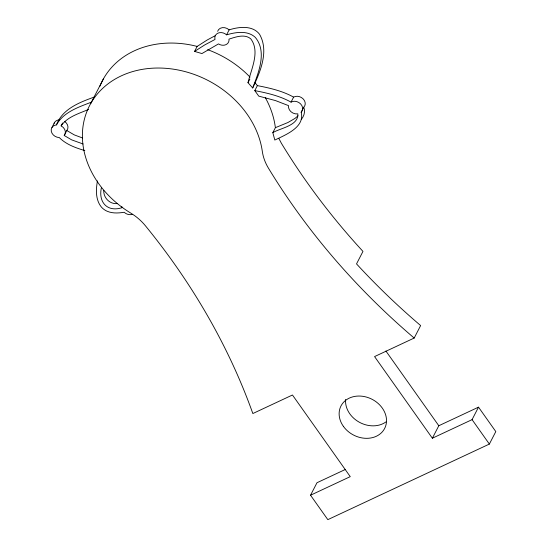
<?xml version="1.0" encoding="UTF-8"?>
<svg xmlns="http://www.w3.org/2000/svg" width="547" height="547" viewBox="0 0 547 547"><rect width="100%" height="100%" fill="white"/><g stroke="black" fill="none" stroke-linecap="round" stroke-linejoin="round"><path stroke-width="0.82" d="M101.421 187.628C98.125 202.164 107.294 212.38 121.899 207.73A7.371 6.044 27.3 0 1 121.913 206.704M97.455 180.927C95.862 189.549 95.465 199.703 101.277 206.923A13.654 11.2 27.3 0 0 106.986 211.169C112.409 213.576 118.494 213.159 124.203 212.277A7.371 6.044 27.3 0 0 132.169 214.39M217.631 31.323A7.371 6.044 27.3 0 1 229.152 29.853C238.861 26.817 252.42 25.046 259.504 34.208C269.261 51.09 260.29 71.889 252.673 87.971L247.996 82.693C251.148 69.237 260.399 51.404 250.711 38.782C244.516 33.654 235.627 37.018 228.974 39.131A7.371 6.044 27.3 0 1 225.918 44.669A7.371 6.044 27.3 0 1 218.479 43.904L201.925 53.565L194.575 51.404L197.152 46.406L207.32 39.924L215.566 35.507M252.673 87.971C258.512 72.717 267.305 51.794 255.285 37.36C247.593 30.174 235.73 32.157 226.574 34.844A7.371 6.044 27.3 0 0 218.198 33.052A7.371 6.044 27.3 0 0 215.026 39.446L204.742 44.922L194.575 51.404M51.965 127.444L54.543 122.453M84.826 150.569C75.664 147.881 66.119 144.476 59.267 137.55A7.371 6.044 27.3 0 1 51.322 131.437A7.371 6.044 27.3 0 1 56.478 124.894C62.365 108.86 79.794 102.234 94.61 96.935M83.082 143.984L71.684 139.875L64.225 135.506A7.371 6.044 27.3 0 0 61.12 125.865L62.597 123.013M64.225 135.506L66.802 130.514A7.371 6.044 27.3 0 0 64.696 121.482M90.699 103.54L103.588 78.57M226.574 34.844L229.152 29.853M247.996 82.693L249.835 79.124M254.793 90.617C267.244 93.017 279.866 95.903 291.038 102.125A7.371 6.044 27.3 0 1 300.515 103.821A7.371 6.044 27.3 0 1 301.178 112.244C305.13 127.253 285.377 134.952 274.82 140.046L272.823 132.661C280.009 128.135 298.751 125.721 297.848 113.865A7.371 6.044 27.3 0 1 288.536 105.633L275.503 100.586L258.745 96.122L254.793 90.617L257.37 85.626L255.251 82.98M272.823 132.661L275.401 127.663L275.216 126.48A93.612 76.778 27.3 0 0 265.357 97.728M291.038 102.125L293.616 97.127A7.371 6.044 27.3 0 1 303.093 98.829A7.371 6.044 27.3 0 1 303.756 107.253C305.417 111.239 304.228 115.93 301.493 119.143M301.178 112.244L303.756 107.253M278.847 138.425L281.322 143.17A639.949 524.86 27.3 0 0 357.116 244.974L362.969 251.415L356.521 263.9A639.949 524.853 27.3 0 0 420.629 325.561L414.182 338.046L374.565 356.582L432.362 438.222L438.803 425.737L478.516 407.153L495.808 431.583L489.367 444.068L327.831 519.65L310.539 495.22L316.986 482.734L345.239 469.517M432.362 438.222L472.075 419.638L478.516 407.153M56.478 124.894C63.39 112.135 78.529 107.123 91.287 102.2M61.12 125.865C67.356 116.771 79 113.55 88.635 109.4M298.04 115.834L294.997 118.412L287.893 122.535L275.401 127.663M310.539 495.22L350.251 476.642L292.46 395.002L252.844 413.539A639.949 524.853 27.3 0 0 145.372 225.726A49.121 40.287 27.3 0 0 130.685 213.043A93.612 76.778 27.3 0 1 121.222 75.889A93.612 76.778 27.3 0 1 262.328 151.451A49.121 40.287 27.3 0 0 268.433 168.141A639.949 524.853 27.3 0 0 414.182 338.046M117.502 203.552C109.92 204.51 103.458 197.959 103.725 190.472M257.37 85.626C269.821 88.026 282.443 90.911 293.616 97.127M197.152 46.406L192.558 45.333A93.612 76.778 27.3 0 0 99.971 86.077M82.529 137.981L74.262 134.883L66.802 130.514M472.075 419.638L489.367 444.068M385.908 351.01L438.803 425.737M207.675 49.674A93.612 76.778 27.3 0 1 250.006 77.1M385.95 421.915A24.56 20.143 27.3 0 1 359.16 422.134A24.56 20.143 27.3 0 1 345.663 399.413M54.091 123.355A7.371 6.044 27.3 0 1 59.055 119.896M343.352 426.298A24.56 20.143 27.3 0 0 384.254 429.163A24.56 20.143 27.3 0 0 360.856 396.103A24.56 20.143 27.3 0 0 343.352 426.298"/></g></svg>
